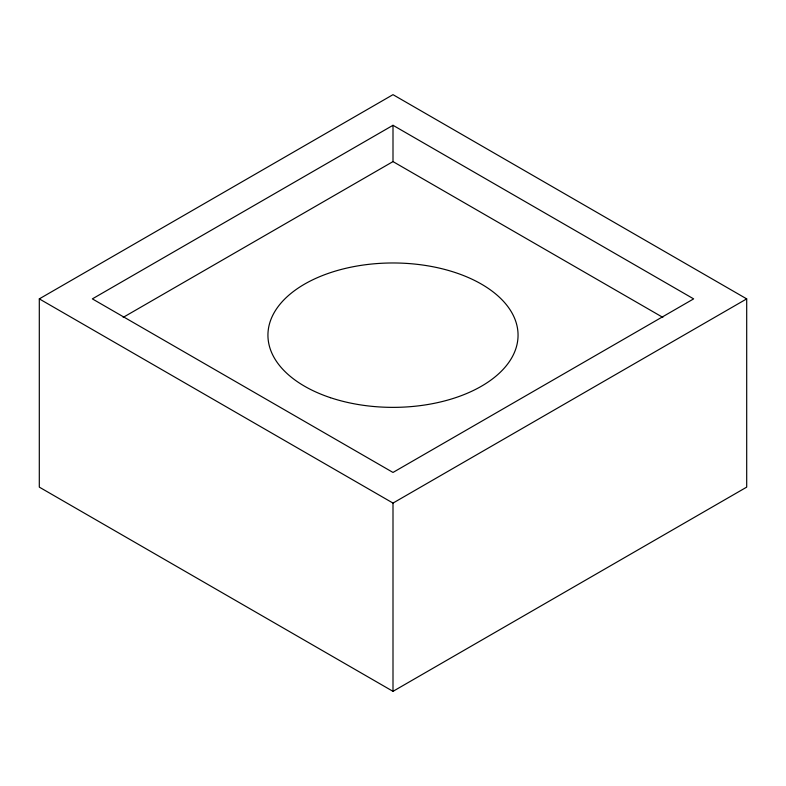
<?xml version="1.0" encoding="UTF-8"?>
<svg xmlns="http://www.w3.org/2000/svg" width="786" height="786" viewBox="0 0 786 786"><rect width="100%" height="100%" fill="white"/><g stroke="black" fill="none" stroke-linecap="round" stroke-linejoin="round"><path stroke-width="1.18" d="M39.3 298.877L393 94.664L746.7 298.877L746.7 487.124L393 691.336L39.3 487.124L39.3 298.877L393 503.079L746.7 298.877M393 125.298L92.355 298.877L393 472.445L693.645 298.877L393 125.298L393 161.592L123.166 317.377M393 161.592L662.834 317.377M393 503.079L393 691.336M330.474 397.696A125.053 72.194 0 0 0 518.053 335.17A125.053 72.194 0 0 0 330.474 272.644A125.053 72.194 0 0 0 330.474 397.696"/></g></svg>
